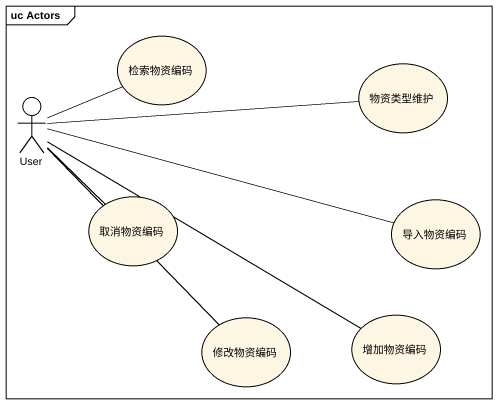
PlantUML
@startuml
mainframe uc Actors
usecase 检索物资编码
usecase 物资类型维护
actor User
usecase 取消物资编码
usecase 导入物资编码
usecase 修改物资编码
usecase 增加物资编码
User -right- 检索物资编码
User -right- 物资类型维护
User -- 取消物资编码
User -right- 导入物资编码
User -- 修改物资编码
User -right- 增加物资编码
@enduml
